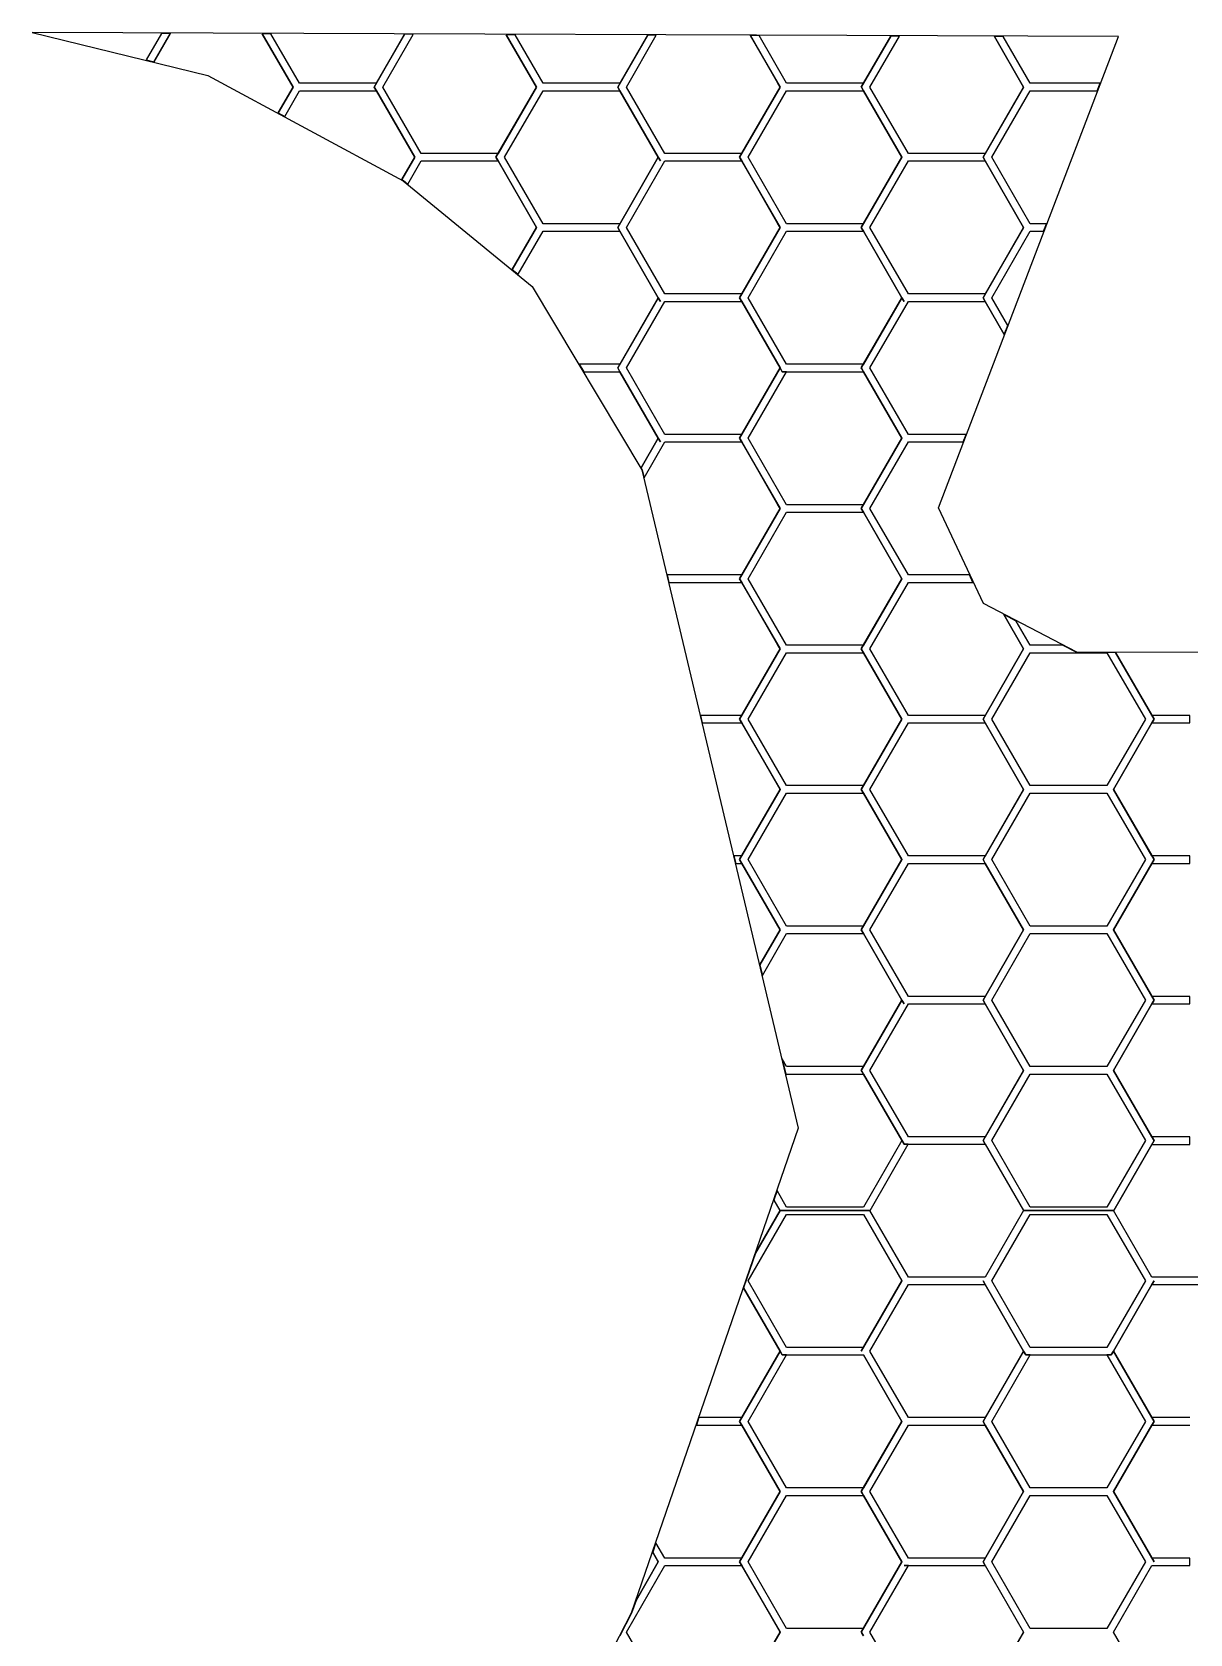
# Model space of a CAD drawing. Extents: x -65 to 65, y -44 to 44.
# Drawn here: x -53.25 to -29.71, y 11.38 to 43.97 of the extents above; entities that cross this region are included whole.
import ezdxf

# ---------------------------------------------------------------- set-up
doc = ezdxf.new("R2010")
doc.units = 0
doc.layers.add('Add_Red', color=1, linetype='Continuous')
doc.layers.add('Vector_Red', color=1, linetype='Continuous')

msp = doc.modelspace()

# ---------------------------------------------------------------- linework, layer by layer
at = {"layer": 'Add_Red'}
for points in [[(-50.438411, 43.938488), (-50.613935, 43.939119), (-50.924504, 43.401152), (-50.770429, 43.36349), (-50.438411, 43.938488)], [(-50.431803, 43.938464), (-50.43841, 43.938488), (-50.770429, 43.36349), (-50.764501, 43.362041), (-50.431803, 43.938464)], [(-47.94188, 42.849505), (-48.566799, 43.931756), (-48.568382, 43.931761), (-47.943729, 42.849505), (-48.245866, 42.326032), (-48.244528, 42.32531), (-47.94188, 42.849505)], [(-48.244528, 42.325309), (-48.110397, 42.252878), (-47.80992, 42.773187), (-46.24826, 42.773187), (-45.467262, 41.420802), (-45.729286, 40.967079), (-45.728854, 40.966845), (-45.466758, 41.420803), (-46.247587, 42.773187), (-46.29163, 42.849506), (-46.29163, 42.849507), (-45.672796, 43.921346), (-45.673446, 43.921348), (-46.24826, 42.925656), (-47.80992, 42.925656), (-48.390501, 43.931121), (-48.566798, 43.931756), (-47.94188, 42.849506), (-47.94188, 42.849505), (-48.244528, 42.325309)], [(-37.907077, 22.77161), (-36.345417, 22.77161), (-35.564418, 21.419099), (-36.345417, 20.06658), (-37.907077, 20.06658), (-38.10018, 20.401064), (-38.165935, 20.209962), (-38.044752, 20.000003), (-36.207742, 20.000003), (-35.432627, 21.342944), (-35.519871, 21.342944), (-36.344744, 22.77161), (-36.370051, 22.815485), (-36.388619, 22.847677), (-35.563746, 24.276632), (-36.344744, 25.628865), (-36.388619, 25.705184), (-36.388618, 25.705184), (-36.388619, 25.705185), (-35.563747, 27.133871), (-36.344744, 28.486373), (-36.388619, 28.562439), (-36.388618, 28.56244), (-36.388619, 28.562441), (-35.563746, 29.991395), (-36.344744, 31.343628), (-36.388619, 31.41998), (-36.388618, 31.419981), (-36.388619, 31.419982), (-35.563747, 32.848634), (-36.344744, 34.201169), (-36.388619, 34.27732), (-36.388619, 34.277321), (-35.563746, 35.706175), (-36.344744, 37.058543), (-36.344745, 37.058543), (-36.37682, 37.114216), (-36.388619, 37.134694), (-35.563746, 38.563396), (-36.344744, 39.915949), (-36.370022, 39.959824), (-36.388619, 39.992101), (-35.563746, 41.420803), (-36.344744, 42.773188), (-36.385331, 42.843789), (-36.388619, 42.849508), (-35.790309, 43.885797), (-35.791006, 43.8858), (-36.345416, 42.925657), (-37.907077, 42.925657), (-38.466925, 43.895425), (-38.643343, 43.89606), (-38.083007, 42.925656), (-38.039036, 42.849506), (-38.863909, 41.420803), (-38.820035, 41.344653), (-38.820036, 41.344653), (-38.863909, 41.420803), (-38.863909, 41.420804), (-38.039037, 42.849507), (-38.083007, 42.925656), (-38.643343, 43.89606), (-38.645027, 43.896066), (-38.040718, 42.849507), (-38.821716, 41.496954), (-40.383376, 41.496954), (-41.164038, 42.849507), (-40.556021, 43.90294), (-40.731636, 43.903572), (-41.340208, 42.849507), (-41.295998, 42.773189), (-41.295997, 42.773187), (-40.515336, 41.420804), (-40.471461, 41.344653), (-40.515335, 41.420803), (-40.515336, 41.420804), (-41.295997, 42.773187), (-41.295998, 42.773187), (-41.340208, 42.849506), (-41.340208, 42.849507), (-40.731637, 43.903572), (-40.732239, 43.903574), (-41.29667, 42.925656), (-42.858498, 42.925656), (-43.428651, 43.913273), (-43.604973, 43.913907), (-42.990626, 42.849507), (-42.990626, 42.849506), (-43.815498, 41.420803), (-43.771288, 41.344653), (-43.771289, 41.344653), (-43.815499, 41.420802), (-43.815498, 41.420803), (-43.815499, 41.420804), (-42.990626, 42.849507), (-43.604974, 43.913907), (-43.606622, 43.913913), (-42.992139, 42.849507), (-43.772969, 41.496954), (-45.334629, 41.496954), (-46.115628, 42.849507), (-45.497086, 43.920714), (-45.672795, 43.921346), (-46.29163, 42.849506), (-46.247587, 42.773188), (-45.466757, 41.420804), (-45.466758, 41.420803), (-45.466757, 41.420802), (-45.728853, 40.966845), (-45.693496, 40.947752), (-45.605421, 40.87569), (-45.33463, 41.344653), (-43.772969, 41.344653), (-42.992139, 39.9921), (-43.484087, 39.140055), (-43.483051, 39.139207), (-42.990626, 39.9921), (-43.771288, 41.344652), (-43.771289, 41.344653), (-43.771288, 41.344653), (-42.990626, 39.9921), (-42.990626, 39.992099), (-43.48305, 39.139207), (-43.363418, 39.041326), (-42.858498, 39.915949), (-41.29667, 39.915949), (-40.516008, 38.563396), (-41.29667, 37.210843), (-42.12225, 37.210843), (-42.031517, 37.058542), (-41.29667, 37.058542), (-40.516008, 35.705888), (-40.86527, 35.10091), (-40.865007, 35.10047), (-40.515336, 35.706175), (-40.515335, 35.706174), (-40.865007, 35.100469), (-40.843129, 35.063745), (-40.804362, 34.900462), (-40.383376, 35.629823), (-38.821716, 35.629823), (-38.040718, 34.277321), (-38.821716, 32.924986), (-40.335346, 32.924986), (-40.299143, 32.772501), (-38.821716, 32.772501), (-38.040718, 31.419981), (-38.821716, 30.067462), (-39.656913, 30.067462), (-39.62073, 29.91506), (-38.821716, 29.91506), (-38.040718, 28.56244), (-38.821716, 27.210207), (-38.978545, 27.210207), (-38.942342, 27.057721), (-38.821716, 27.057721), (-38.040717, 25.705185), (-38.452088, 24.992798), (-38.451591, 24.990704), (-38.039036, 25.705184), (-38.820035, 27.05772), (-38.820036, 27.057721), (-38.820035, 27.057721), (-38.039036, 25.705185), (-38.039036, 25.705184), (-38.451591, 24.990703), (-38.400307, 24.774695), (-37.907077, 25.628865), (-36.345416, 25.628865), (-35.564418, 24.276632), (-36.345416, 22.924012), (-37.907077, 22.924012), (-37.998531, 23.082436), (-37.924735, 22.77161), (-37.919589, 22.749937), (-37.907077, 22.77161)], [(-30.481038, 27.057721), (-30.437163, 27.133871), (-31.262036, 28.56244), (-31.262036, 28.562441), (-30.481038, 29.915061), (-30.437163, 29.991126), (-31.218017, 31.343731), (-31.305796, 31.343828), (-32.006618, 31.344599), (-32.297559, 31.496131), (-32.955656, 31.496131), (-33.23871, 31.986314), (-33.49018, 32.117288), (-33.087615, 31.419982), (-33.087615, 31.419981), (-33.912488, 29.991127), (-33.868445, 29.915061), (-33.868446, 29.915061), (-33.912488, 29.991126), (-33.912488, 29.991127), (-33.087615, 31.419981), (-33.490181, 32.117288), (-33.4927, 32.1186), (-33.089464, 31.419982), (-33.870126, 30.067462), (-35.431787, 30.067462), (-36.212785, 31.419982), (-35.431787, 32.772501), (-34.117761, 32.772501), (-34.189336, 32.924987), (-35.431787, 32.924987), (-36.212785, 34.277321), (-35.431787, 35.629824), (-34.316048, 35.629824), (-34.257921, 35.782242), (-35.431787, 35.782242), (-36.212785, 37.134694), (-35.431787, 38.487247), (-33.870126, 38.487247), (-33.482466, 37.815599), (-33.481765, 37.817438), (-33.868445, 38.487246), (-33.868446, 38.487247), (-33.868445, 38.487247), (-33.481764, 37.817439), (-33.411821, 38.000842), (-33.736654, 38.563397), (-32.955656, 39.91595), (-32.681462, 39.91595), (-32.623315, 40.068419), (-32.955656, 40.068419), (-33.736654, 41.420803), (-32.955656, 42.773188), (-31.591806, 42.773188), (-31.53366, 42.925657), (-32.955656, 42.925657), (-33.505319, 43.877578), (-33.681486, 43.878211), (-33.087615, 42.849508), (-33.087615, 42.849507), (-33.912488, 41.420804), (-33.868445, 41.344654), (-33.868446, 41.344654), (-33.912488, 41.420803), (-33.912488, 41.420804), (-33.087615, 42.849508), (-33.681487, 43.878211), (-33.683211, 43.878218), (-33.089464, 42.849508), (-33.870126, 41.496955), (-35.431787, 41.496955), (-36.212785, 42.849508), (-35.61477, 43.885166), (-35.790308, 43.885797), (-36.388618, 42.849506), (-36.385331, 42.843789), (-36.344744, 42.773189), (-35.563746, 41.420804), (-35.563746, 41.420803), (-36.388618, 39.9921), (-36.370022, 39.959824), (-36.344744, 39.91595), (-35.563746, 38.563398), (-35.519872, 38.487247), (-35.563746, 38.563397), (-35.563746, 38.563396), (-36.388618, 37.134693), (-36.37682, 37.114216), (-36.344744, 37.058544), (-35.563746, 35.706176), (-35.563746, 35.706175), (-36.388619, 34.27732), (-36.344744, 34.201171), (-35.563746, 32.848635), (-35.563747, 32.848634), (-35.563746, 32.848633), (-36.388618, 31.419981), (-36.344744, 31.343629), (-35.563746, 29.991396), (-35.563746, 29.991395), (-36.388618, 28.56244), (-36.344744, 28.486374), (-35.563746, 27.133872), (-35.563747, 27.133871), (-35.563746, 27.13387), (-36.388618, 25.705184), (-36.344744, 25.628867), (-35.563746, 24.276633), (-35.519871, 24.20018), (-35.519872, 24.20018), (-35.563746, 24.276633), (-35.563746, 24.276632), (-36.388618, 22.847676), (-36.370051, 22.815485), (-36.344744, 22.771611), (-35.519871, 21.342945), (-33.868446, 21.342945), (-33.868445, 21.342944), (-33.093162, 20.000003), (-31.256488, 20.000003), (-31.256487, 20.000004), (-31.256489, 20.000004), (-30.437163, 21.4191), (-30.479188, 21.492151), (-31.262036, 22.847676), (-31.262035, 22.847677), (-31.262036, 22.847678), (-30.481038, 24.20018), (-30.437163, 24.276632), (-31.262036, 25.705184), (-31.262036, 25.705185), (-30.481038, 27.057721)], [(-40.516008, 41.420803), (-41.29667, 40.068418), (-42.858498, 40.068418), (-43.639328, 41.420803), (-42.858498, 42.773187), (-41.29667, 42.773187), (-40.516008, 41.420803)], [(-35.564418, 41.420803), (-36.345416, 40.068418), (-37.907077, 40.068418), (-38.687907, 41.420803), (-37.907077, 42.773188), (-36.345416, 42.773188), (-35.564418, 41.420803)], [(-41.340207, 39.9921), (-41.340208, 39.992101), (-40.515336, 41.420804), (-40.515335, 41.420803), (-41.340207, 39.9921), (-41.295998, 39.91595), (-41.295997, 39.915949), (-40.515336, 38.563397), (-40.471461, 38.487247), (-40.515335, 38.563396), (-40.515336, 38.563397), (-41.295997, 39.915949), (-41.295998, 39.915949), (-41.340208, 39.992099), (-41.340207, 39.9921)], [(-38.040718, 39.992101), (-38.821716, 38.639716), (-40.383376, 38.639716), (-41.164038, 39.992101), (-40.383376, 41.344653), (-38.821716, 41.344653), (-38.040718, 39.992101)], [(-38.083104, 40.068418), (-38.039036, 39.9921), (-38.863909, 38.563397), (-38.819867, 38.487247), (-38.863909, 38.563396), (-38.863909, 38.563397), (-38.039037, 39.992101), (-38.083104, 40.068418), (-38.820035, 41.344652), (-38.820036, 41.344653), (-38.820035, 41.344653), (-38.083104, 40.068418)], [(-33.089464, 39.992101), (-33.870126, 38.639716), (-35.431787, 38.639716), (-36.212785, 39.992101), (-35.431787, 41.344654), (-33.870126, 41.344654), (-33.089464, 39.992101)], [(-33.087615, 39.992101), (-33.087615, 39.9921), (-33.912488, 38.563398), (-33.868445, 38.487247), (-33.868446, 38.487247), (-33.912488, 38.563397), (-33.912488, 38.563398), (-33.087615, 39.992101), (-33.868445, 41.344653), (-33.868446, 41.344654), (-33.868445, 41.344654), (-33.087615, 39.992101)], [(-35.564418, 38.563396), (-36.345416, 37.210843), (-37.907077, 37.210843), (-38.687907, 38.563396), (-37.907077, 39.915949), (-36.345416, 39.915949), (-35.564418, 38.563396)], [(-41.340207, 37.134693), (-41.340208, 37.134694), (-40.515336, 38.563397), (-40.515335, 38.563396), (-41.340207, 37.134693), (-41.295998, 37.058543), (-41.295997, 37.058542), (-40.515336, 35.706175), (-40.471461, 35.629823), (-40.515335, 35.706174), (-40.515336, 35.706175), (-41.295997, 37.058542), (-41.295998, 37.058542), (-41.340208, 37.134692), (-41.340207, 37.134693)], [(-38.040718, 37.134694), (-38.821716, 35.782242), (-40.383376, 35.782242), (-41.164038, 37.134694), (-40.383376, 38.487247), (-38.821716, 38.487247), (-38.040718, 37.134694)], [(-38.039036, 37.134693), (-37.994994, 37.058543), (-37.907077, 37.058543), (-37.907078, 37.058542), (-36.345415, 37.058542), (-35.564418, 35.705889), (-36.345416, 34.353655), (-37.907077, 34.353655), (-38.687907, 35.705889), (-37.907078, 37.058542), (-37.994994, 37.058542), (-38.039036, 37.134693), (-38.863909, 35.705889), (-38.820035, 35.629823), (-38.820036, 35.629823), (-38.863909, 35.705889), (-38.863909, 35.70589), (-38.039037, 37.134694), (-38.819867, 38.487247), (-38.819866, 38.487246), (-38.039036, 37.134693)], [(-36.345415, 37.058542), (-36.345416, 37.058543), (-36.344745, 37.058543), (-36.344744, 37.058542), (-36.345415, 37.058542)], [(-38.083116, 34.353656), (-38.039036, 34.27732), (-38.863909, 32.848633), (-38.820035, 32.772501), (-38.820036, 32.772501), (-38.863909, 32.848633), (-38.863909, 32.848634), (-38.039037, 34.277321), (-38.083116, 34.353656), (-38.820035, 35.629822), (-38.820036, 35.629823), (-38.820035, 35.629823), (-38.083116, 34.353656)], [(-35.564418, 32.848633), (-36.345416, 31.496131), (-37.907077, 31.496131), (-38.687907, 32.848633), (-37.907077, 34.201169), (-36.345416, 34.201169), (-35.564418, 32.848633)], [(-38.083008, 31.49613), (-38.039036, 31.41998), (-38.863909, 29.991126), (-38.820035, 29.91506), (-38.820036, 29.91506), (-38.863909, 29.991126), (-38.863909, 29.991127), (-38.039037, 31.419981), (-38.083008, 31.49613), (-38.820035, 32.7725), (-38.820036, 32.772501), (-38.820035, 32.772501), (-38.083008, 31.49613)], [(-35.564418, 29.991126), (-36.345416, 28.638892), (-37.907077, 28.638892), (-38.687907, 29.991126), (-37.907077, 31.343628), (-36.345416, 31.343628), (-35.564418, 29.991126)], [(-30.612997, 29.991126), (-31.393995, 28.638893), (-32.955656, 28.638893), (-33.736654, 29.991126), (-32.955656, 31.343629), (-31.393995, 31.343629), (-30.612997, 29.991126)], [(-29.7071, 30.067463), (-30.48087, 30.067463), (-31.217838, 31.343731), (-31.218017, 31.343731), (-30.437163, 29.991127), (-30.437163, 29.991126), (-30.481037, 29.915061), (-29.7071, 29.915061), (-29.7071, 30.067463)], [(-38.039036, 28.56244), (-38.039036, 28.562439), (-38.863909, 27.13387), (-38.820035, 27.057721), (-38.820036, 27.057721), (-38.863909, 27.13387), (-38.863909, 27.133871), (-38.039036, 28.56244), (-38.820035, 29.915059), (-38.820036, 29.91506), (-38.820035, 29.91506), (-38.039036, 28.56244)], [(-33.089464, 28.562441), (-33.870126, 27.210207), (-35.431786, 27.210207), (-36.212785, 28.562726), (-35.431786, 29.915061), (-33.870126, 29.915061), (-33.089464, 28.562441)], [(-33.087615, 28.562441), (-33.087615, 28.56244), (-33.912488, 27.133872), (-33.868445, 27.057721), (-33.868446, 27.057721), (-33.912488, 27.133871), (-33.912488, 27.133872), (-33.087615, 28.562441), (-33.868445, 29.91506), (-33.868446, 29.915061), (-33.868445, 29.915061), (-33.087615, 28.562441)], [(-31.262036, 28.562441), (-30.437163, 27.133872), (-30.437163, 27.133871), (-30.481037, 27.057721), (-29.7071, 27.057721), (-29.7071, 27.210207), (-30.48087, 27.210207), (-31.261868, 28.562726), (-30.48087, 29.915061), (-30.481037, 29.915061), (-30.481038, 29.91506), (-31.262036, 28.562441)], [(-35.564418, 27.13387), (-36.345416, 25.781351), (-37.907077, 25.781351), (-38.687907, 27.13387), (-37.907077, 28.486373), (-36.345416, 28.486373), (-35.564418, 27.13387)], [(-30.612997, 27.133871), (-31.393995, 25.781351), (-32.955656, 25.781351), (-33.736654, 27.133871), (-32.955656, 28.486373), (-31.393995, 28.486373), (-30.612997, 27.133871)], [(-33.089464, 25.705185), (-33.870126, 24.352699), (-35.431786, 24.352699), (-36.212785, 25.705185), (-35.431786, 27.057721), (-33.870126, 27.057721), (-33.089464, 25.705185)], [(-33.087615, 25.705185), (-33.087615, 25.705184), (-33.912488, 24.276632), (-33.868445, 24.20018), (-33.868446, 24.20018), (-33.912488, 24.276632), (-33.912488, 24.276633), (-33.087615, 25.705185), (-33.868445, 27.05772), (-33.868446, 27.057721), (-33.868445, 27.057721), (-33.087615, 25.705185)], [(-31.262036, 25.705184), (-30.437163, 24.276633), (-30.437163, 24.276632), (-30.481037, 24.20018), (-29.7071, 24.20018), (-29.7071, 24.3527), (-30.48087, 24.3527), (-31.261868, 25.705185), (-30.48087, 27.057721), (-30.481037, 27.057721), (-30.481038, 27.05772), (-31.262036, 25.705184)], [(-32.955656, 22.924012), (-33.736654, 24.276632), (-32.955656, 25.628865), (-31.393995, 25.628865), (-30.612997, 24.276632), (-31.393995, 22.924012), (-32.955656, 22.924012)], [(-33.089464, 22.847677), (-33.870126, 21.495434), (-35.431786, 21.495434), (-36.212785, 22.847677), (-35.431786, 24.20018), (-33.870126, 24.20018), (-33.089464, 22.847677)], [(-33.087615, 22.847677), (-33.087615, 22.847676), (-33.912488, 21.4191), (-33.868445, 21.342945), (-33.868446, 21.342945), (-33.912488, 21.419099), (-33.912488, 21.4191), (-33.087615, 22.847677), (-33.868445, 24.200179), (-33.868446, 24.20018), (-33.868445, 24.20018), (-33.087615, 22.847677)], [(-30.437163, 21.419099), (-31.256487, 20.000004), (-31.254135, 20.000004), (-30.48087, 21.339662), (-29.7071, 21.339662), (-29.7071, 21.495434), (-30.48087, 21.495434), (-31.261868, 22.847678), (-30.48087, 24.20018), (-30.481037, 24.20018), (-30.481038, 24.200179), (-31.262035, 22.847677), (-30.479189, 21.492153), (-30.437163, 21.4191), (-30.437163, 21.419099)], [(-32.955656, 20.06658), (-33.736654, 21.419099), (-32.955656, 22.77161), (-31.393995, 22.77161), (-30.612997, 21.419099), (-31.393995, 20.06658), (-32.955656, 20.06658)], [(-28.919307, 18.641391), (-29.7071, 18.641391), (-29.7071, 18.641395), (-30.480869, 18.641395), (-31.261868, 19.993948), (-31.258338, 19.999999), (-33.092994, 19.999999), (-33.089464, 19.993948), (-33.870126, 18.641395), (-35.431787, 18.641395), (-36.212785, 19.993948), (-36.209087, 19.999999), (-36.385088, 19.999999), (-36.388618, 19.993947), (-36.388619, 19.993948), (-36.385089, 19.999999), (-38.035506, 19.999999), (-38.53719, 19.131003), (-38.781239, 18.421738), (-38.039036, 17.136373), (-38.039036, 17.136372), (-37.994994, 17.060054), (-36.344744, 17.060054), (-35.563746, 15.707838), (-35.563746, 15.707837), (-36.388618, 14.279133), (-36.369967, 14.24669), (-36.344744, 14.202816), (-35.563746, 12.850431), (-35.563746, 12.85043), (-36.388618, 11.421558), (-36.385414, 11.416009), (-36.344744, 11.345577)], [(-37.907077, 17.212523), (-38.687907, 18.565075), (-37.907077, 19.917628), (-36.345416, 19.917628), (-35.564418, 18.565075), (-36.345416, 17.212523), (-37.907077, 17.212523)], [(-38.035506, 19.999999), (-38.044248, 19.999999), (-38.040718, 19.993947), (-38.534516, 19.138775), (-38.53719, 19.131005), (-38.035506, 19.999999)], [(-32.955656, 17.212523), (-33.736654, 18.565076), (-32.955656, 19.917628), (-31.393995, 19.917628), (-30.612997, 18.565076), (-31.393995, 17.212523), (-32.955656, 17.212523)], [(-36.344744, 11.345576), (-36.385414, 11.416009), (-36.388619, 11.42156), (-35.563746, 12.85043), (-36.344744, 14.202815), (-36.369967, 14.24669), (-36.388619, 14.279134), (-35.563746, 15.707837), (-36.344744, 17.060053), (-36.345416, 17.060053), (-35.564418, 15.707837), (-36.345416, 14.355284), (-37.907077, 14.355284), (-38.687907, 15.707837), (-37.907077, 17.060053), (-37.994994, 17.060053), (-38.039036, 17.136372), (-38.863909, 15.707837), (-38.863907, 15.707834), (-38.820035, 15.631687), (-38.820036, 15.631687), (-38.863907, 15.707834), (-38.863909, 15.707837), (-38.039036, 17.136372), (-38.781239, 18.421737), (-38.781866, 18.419914), (-38.040718, 17.136373), (-38.821716, 15.78382), (-39.68891, 15.78382), (-39.741257, 15.631687), (-38.821716, 15.631687), (-38.040718, 14.279134), (-38.821716, 12.926581), (-40.383376, 12.926581), (-40.56423, 13.239924), (-40.629938, 13.048962), (-40.515336, 12.850431), (-40.515337, 12.85043), (-40.515336, 12.850429), (-40.968136, 12.066074), (-41.05858, 11.803221), (-41.294845, 11.343579)], [(-35.563746, 18.565244), (-36.388618, 17.136372), (-36.388619, 17.136373), (-35.563746, 18.565244)], [(-33.089464, 17.136373), (-33.870126, 15.78382), (-35.431787, 15.78382), (-36.212785, 17.136373), (-35.431787, 18.488926), (-33.870126, 18.488926), (-33.089464, 17.136373)], [(-33.868446, 18.488926), (-33.912488, 18.565076), (-33.868445, 18.488926), (-33.868446, 18.488926)], [(-30.480869, 10.069175), (-31.261868, 11.421559), (-30.480869, 12.774112), (-29.7071, 12.774112), (-29.7071, 12.926581), (-30.480869, 12.926581), (-31.261868, 14.279134), (-30.480869, 15.631687), (-30.481037, 15.631687), (-30.481038, 15.631686), (-31.262036, 14.278966), (-30.437163, 12.850263), (-30.437163, 12.850262), (-31.262036, 14.278965), (-31.262036, 14.278966), (-30.481038, 15.631687), (-30.437163, 15.707837), (-31.262036, 17.136372), (-31.30591, 17.060053), (-31.393995, 17.060053), (-30.612997, 15.707837), (-31.393995, 14.355284), (-32.955656, 14.355284), (-33.736654, 15.707837), (-32.955656, 17.060053), (-33.043741, 17.060053), (-33.087615, 17.136372), (-33.912488, 15.707838), (-33.868445, 15.631687), (-33.868446, 15.631687), (-33.912488, 15.707837), (-33.912488, 15.707838), (-33.087615, 17.136373), (-33.868445, 18.488925), (-33.868446, 18.488926), (-33.868445, 18.488926), (-33.087615, 17.136373), (-33.087615, 17.136372), (-33.043741, 17.060054), (-31.30591, 17.060054), (-31.262036, 17.136372), (-31.262036, 17.136373), (-30.481038, 18.488926), (-30.437163, 18.565076), (-30.481037, 18.488926), (-29.7071, 18.488926), (-29.7071, 18.488922), (-28.919307, 18.488922)], [(-29.707099, 15.78382), (-30.480869, 15.78382), (-31.261868, 17.136373), (-30.480869, 18.488926), (-30.481037, 18.488926), (-30.481038, 18.488925), (-31.262036, 17.136373), (-30.437163, 15.707838), (-30.437163, 15.707837), (-30.481037, 15.631687), (-29.707099, 15.631687)], [(-38.039036, 14.278966), (-38.039036, 14.278965), (-38.863909, 12.850262), (-38.820035, 12.774112), (-38.820036, 12.774112), (-38.863909, 12.850262), (-38.863909, 12.850263), (-38.039036, 14.278966), (-38.820035, 15.631686), (-38.820036, 15.631687), (-38.820035, 15.631687), (-38.039036, 14.278966)], [(-33.089464, 14.279134), (-33.870126, 12.926581), (-35.431787, 12.926581), (-36.212785, 14.279134), (-35.431787, 15.631687), (-33.870126, 15.631687), (-33.089464, 14.279134)], [(-33.087615, 14.278966), (-33.087615, 14.278965), (-33.912488, 12.850263), (-33.868445, 12.774112), (-33.912488, 12.850262), (-33.912488, 12.850263), (-33.087615, 14.278966), (-33.868445, 15.631686), (-33.868446, 15.631687), (-33.868445, 15.631687), (-33.087615, 14.278966)], [(-35.564418, 12.850262), (-36.345416, 11.497709), (-37.907077, 11.497709), (-38.687907, 12.850262), (-37.907077, 14.202815), (-36.345416, 14.202815), (-35.564418, 12.850262)], [(-30.612997, 12.850262), (-31.393995, 11.497709), (-32.955656, 11.497709), (-33.736654, 12.850262), (-32.955656, 14.202815), (-31.393995, 14.202815), (-30.612997, 12.850262)], [(-40.515337, 12.85043), (-40.629938, 13.048961), (-40.63022, 13.048141), (-40.516008, 12.850261), (-40.967418, 12.068161), (-40.968135, 12.066077), (-40.515337, 12.85043)], [(-38.040717, 11.421559), (-38.821716, 10.069174), (-40.383376, 10.069174), (-41.164038, 11.421559), (-40.383376, 12.774112), (-38.821716, 12.774112), (-38.040717, 11.421559)], [(-38.863909, 9.993024), (-38.039036, 11.421559), (-38.820035, 12.774111), (-38.820036, 12.774112), (-38.820035, 12.774112), (-38.039036, 11.421559), (-38.039036, 11.421558), (-38.863909, 9.993023)], [(-35.431788, 12.774112), (-33.870126, 12.774112), (-33.089464, 11.42156), (-33.870126, 10.069175), (-35.431787, 10.069175), (-36.212785, 11.42156), (-35.431788, 12.774112), (-35.519872, 12.774112), (-35.519872, 12.774113), (-35.431787, 12.774113), (-35.431788, 12.774112)], [(-33.912488, 9.993024), (-33.868445, 9.916874), (-33.868446, 9.916874), (-33.912488, 9.993023), (-33.912488, 9.993024), (-33.087615, 11.42156), (-33.087615, 11.421559), (-33.912488, 9.993024)]]:
    msp.add_lwpolyline(points, dxfattribs=at)
at = {"layer": 'Vector_Red'}
for points in [[(26.104437, 43.934072), (-3.590179, 43.967548), (-8.415169, 31.328637), (-32.004165, 31.354598), (-33.906151, 32.345215), (-34.817519, 34.286825), (-31.159333, 43.87914), (-53.247052, 43.958592), (-49.671702, 43.084618)], [(-49.6717, 43.084617), (-45.699089, 40.939407), (-43.077166, 38.794197), (-40.852503, 35.059944), (-37.673742, 21.671141), (-41.067802, 11.807154), (-46.901344, 0.458266)]]:
    msp.add_lwpolyline(points, dxfattribs=at)

doc.saveas('drawing.dxf')
